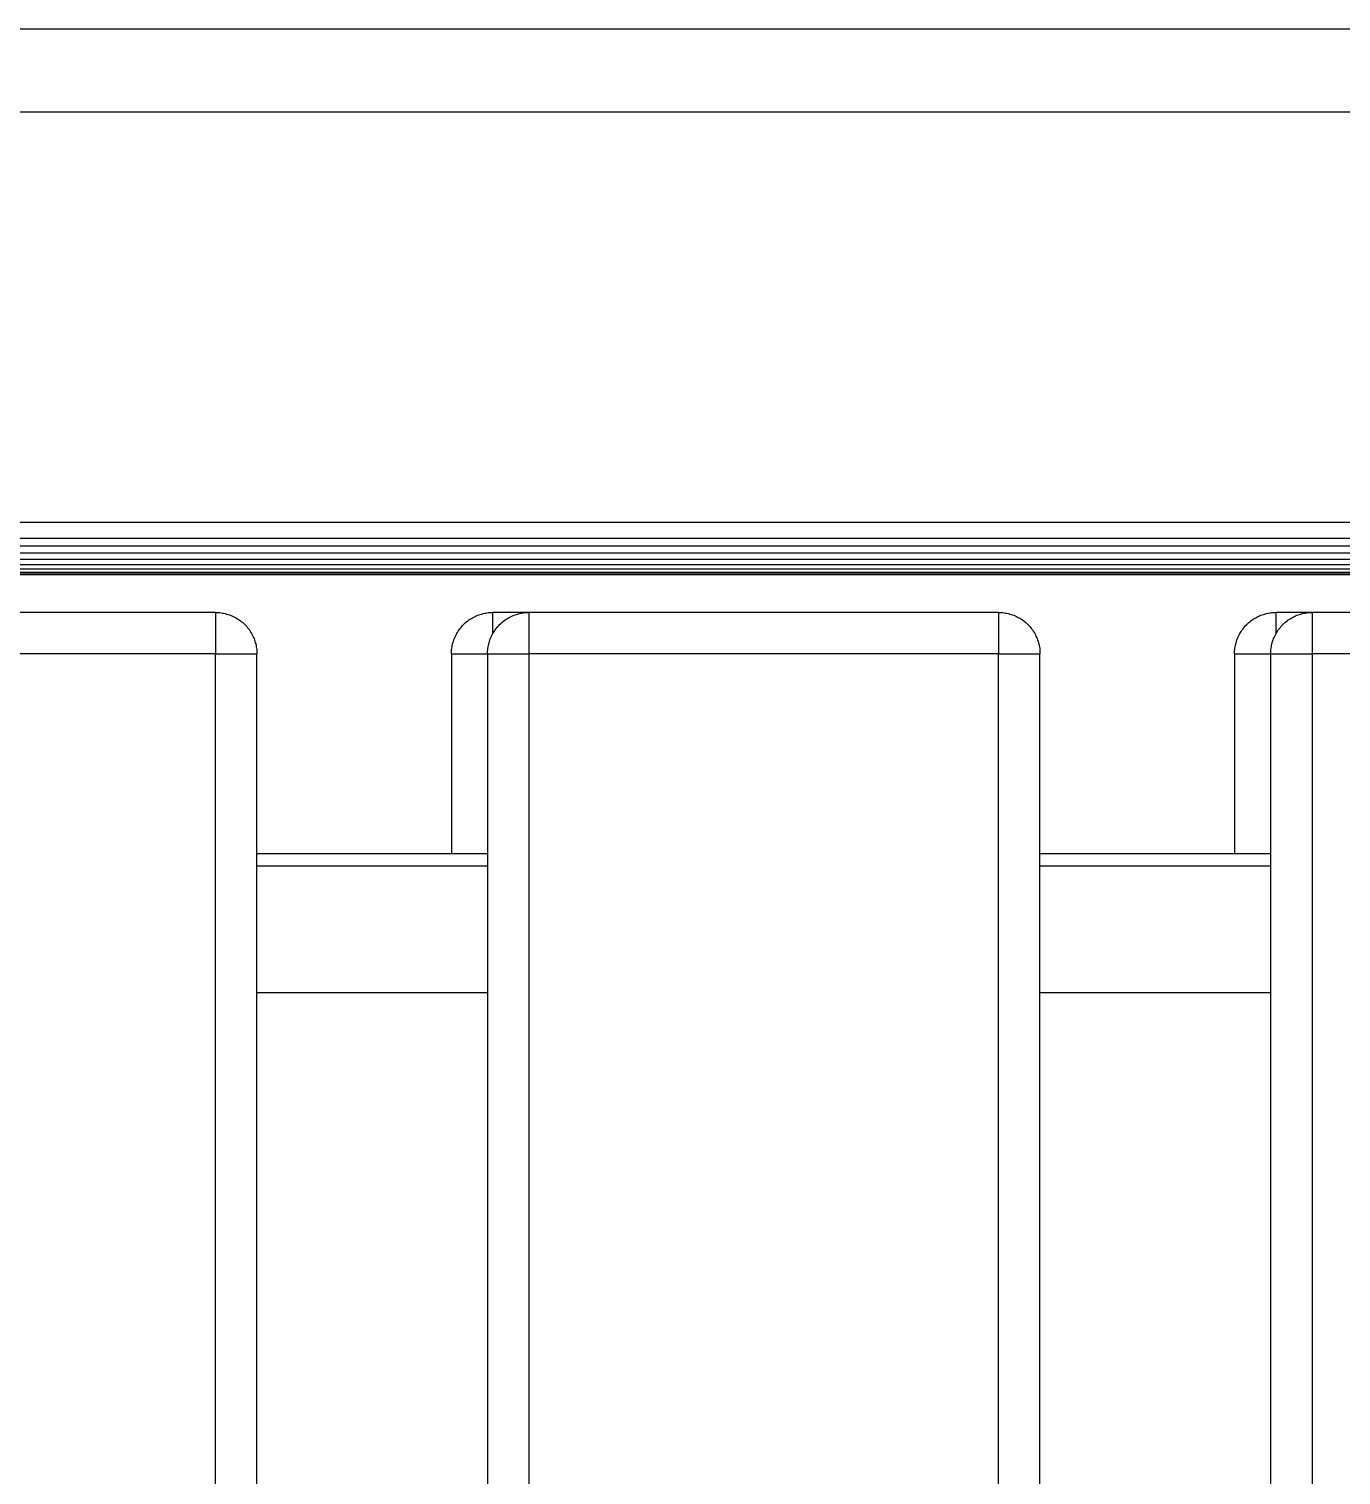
# Model space of a CAD drawing. Header units: millimetres. Extents: x -1283 to 2747, y -259 to 2557.
# Drawn here: x 909.4 to 1004.4, y 1996.2 to 2100.9 of the extents above; entities that cross this region are included whole.
import ezdxf

# ---------------------------------------------------------------- set-up
doc = ezdxf.new("R2010")
doc.units = ezdxf.units.MM
doc.header["$MEASUREMENT"] = 0
doc.layers.add('Utwórz2D linie widoczne', color=7, linetype='Continuous', true_color=0x000000)

msp = doc.modelspace()

# ---------------------------------------------------------------- linework, layer by layer
at = {"layer": 'Utwórz2D linie widoczne'}
for p, q in [((757.66, 2100.89), (1061.65, 2100.89)), ((719.65, 2094.89), (1099.65, 2094.89)), ((719.65, 2065.18), (1099.65, 2065.18)), ((719.85, 2064.01), (1099.45, 2064.01)), ((720.05, 2063.46), (1099.15, 2063.46)), ((758.01, 2062.95), (1098.85, 2062.95)), ((758.15, 2062.11), (1098.05, 2062.11)), ((758.55, 2062.5), (1098.45, 2062.5)), ((759.45, 2061.8), (1097.55, 2061.8)), ((759.45, 2061.57), (1096.95, 2061.57)), ((759.45, 2061.43), (1096.45, 2061.43)), ((759.45, 2061.38), (1062.15, 2061.38)), ((922.95, 2058.65), (888.95, 2058.65)), ((922.95, 2058.65), (923.06, 2058.64)), ((922.95, 2058.65), (922.95, 2055.65)), ((923.06, 2058.64), (923.16, 2058.64)), ((923.16, 2058.64), (923.26, 2058.63)), ((923.26, 2058.63), (923.36, 2058.62)), ((923.36, 2058.62), (923.46, 2058.6)), ((923.46, 2058.6), (923.56, 2058.58)), ((923.56, 2058.58), (923.66, 2058.56)), ((923.66, 2058.56), (923.76, 2058.53)), ((923.76, 2058.53), (923.86, 2058.5)), ((923.86, 2058.5), (923.96, 2058.47)), ((923.96, 2058.47), (924.05, 2058.44)), ((924.05, 2058.44), (924.15, 2058.4)), ((941.84, 2058.4), (941.94, 2058.44)), ((941.94, 2058.44), (942.03, 2058.47)), ((942.03, 2058.47), (942.13, 2058.5)), ((942.13, 2058.5), (942.23, 2058.53)), ((942.23, 2058.53), (942.33, 2058.56)), ((942.33, 2058.56), (942.43, 2058.58)), ((942.43, 2058.58), (942.53, 2058.6)), ((942.53, 2058.6), (942.63, 2058.62)), ((942.63, 2058.62), (942.73, 2058.63)), ((942.73, 2058.63), (942.83, 2058.64)), ((942.83, 2058.64), (942.93, 2058.64)), ((942.93, 2058.64), (943.04, 2058.65)), ((945.65, 2058.65), (943.04, 2058.65)), ((943.04, 2057.11), (943.04, 2058.65)), ((944.46, 2058.4), (944.55, 2058.44)), ((944.55, 2058.44), (944.65, 2058.47)), ((944.65, 2058.47), (944.75, 2058.5)), ((944.75, 2058.5), (944.84, 2058.53)), ((944.84, 2058.53), (944.94, 2058.56)), ((944.94, 2058.56), (945.04, 2058.58)), ((945.04, 2058.58), (945.14, 2058.6)), ((945.14, 2058.6), (945.25, 2058.62)), ((945.25, 2058.62), (945.35, 2058.63)), ((945.35, 2058.63), (945.45, 2058.64)), ((945.45, 2058.64), (945.55, 2058.64)), ((945.55, 2058.64), (945.65, 2058.65)), ((979.65, 2058.65), (945.65, 2058.65)), ((945.65, 2058.65), (945.65, 2055.65)), ((979.65, 2058.65), (979.76, 2058.64)), ((979.65, 2058.65), (979.65, 2055.65)), ((979.76, 2058.64), (979.86, 2058.64)), ((979.86, 2058.64), (979.96, 2058.63)), ((979.96, 2058.63), (980.06, 2058.62)), ((980.06, 2058.62), (980.16, 2058.6)), ((980.16, 2058.6), (980.26, 2058.58)), ((980.26, 2058.58), (980.36, 2058.56)), ((980.36, 2058.56), (980.46, 2058.53)), ((980.46, 2058.53), (980.56, 2058.5)), ((980.56, 2058.5), (980.66, 2058.47)), ((980.66, 2058.47), (980.75, 2058.44)), ((980.75, 2058.44), (980.85, 2058.4)), ((998.54, 2058.4), (998.64, 2058.44)), ((998.64, 2058.44), (998.73, 2058.47)), ((998.73, 2058.47), (998.83, 2058.5)), ((998.83, 2058.5), (998.93, 2058.53)), ((998.93, 2058.53), (999.03, 2058.56)), ((999.03, 2058.56), (999.13, 2058.58)), ((999.13, 2058.58), (999.23, 2058.6)), ((999.23, 2058.6), (999.33, 2058.62)), ((999.33, 2058.62), (999.43, 2058.63)), ((999.43, 2058.63), (999.53, 2058.64)), ((999.53, 2058.64), (999.63, 2058.64)), ((999.63, 2058.64), (999.74, 2058.65)), ((1002.35, 2058.65), (999.74, 2058.65)), ((999.74, 2057.11), (999.74, 2058.65)), ((1001.16, 2058.4), (1001.25, 2058.44)), ((1001.25, 2058.44), (1001.35, 2058.47)), ((1001.35, 2058.47), (1001.45, 2058.5)), ((1001.45, 2058.5), (1001.54, 2058.53)), ((1001.54, 2058.53), (1001.64, 2058.56)), ((1001.64, 2058.56), (1001.74, 2058.58)), ((1001.74, 2058.58), (1001.84, 2058.6)), ((1001.84, 2058.6), (1001.95, 2058.62)), ((1001.95, 2058.62), (1002.05, 2058.63)), ((1002.05, 2058.63), (1002.15, 2058.64)), ((1002.15, 2058.64), (1002.25, 2058.64)), ((1002.25, 2058.64), (1002.35, 2058.65)), ((1036.35, 2058.65), (1002.35, 2058.65)), ((1002.35, 2058.65), (1002.35, 2055.65)), ((924.15, 2058.4), (924.24, 2058.35)), ((924.24, 2058.35), (924.33, 2058.31)), ((924.33, 2058.31), (924.42, 2058.26)), ((924.42, 2058.26), (924.51, 2058.21)), ((924.51, 2058.21), (924.6, 2058.15)), ((924.6, 2058.15), (924.68, 2058.1)), ((924.68, 2058.1), (924.77, 2058.04)), ((924.77, 2058.04), (924.85, 2057.97)), ((924.85, 2057.97), (924.93, 2057.91)), ((924.93, 2057.91), (925, 2057.84)), ((925, 2057.84), (925.08, 2057.77)), ((925.08, 2057.77), (925.15, 2057.69)), ((925.15, 2057.69), (925.22, 2057.62)), ((925.22, 2057.62), (925.28, 2057.54)), ((925.28, 2057.54), (925.34, 2057.46)), ((925.34, 2057.46), (925.41, 2057.38)), ((925.41, 2057.38), (925.46, 2057.29)), ((940.53, 2057.29), (940.59, 2057.38)), ((940.59, 2057.38), (940.65, 2057.46)), ((940.65, 2057.46), (940.71, 2057.54)), ((940.71, 2057.54), (940.78, 2057.62)), ((940.78, 2057.62), (940.84, 2057.69)), ((940.84, 2057.69), (940.92, 2057.77)), ((940.92, 2057.77), (940.99, 2057.84)), ((940.99, 2057.84), (941.06, 2057.91)), ((941.06, 2057.91), (941.14, 2057.97)), ((941.14, 2057.97), (941.22, 2058.04)), ((941.22, 2058.04), (941.31, 2058.1)), ((941.31, 2058.1), (941.39, 2058.15)), ((941.39, 2058.15), (941.48, 2058.21)), ((941.48, 2058.21), (941.57, 2058.26)), ((941.57, 2058.26), (941.66, 2058.31)), ((941.66, 2058.31), (941.75, 2058.35)), ((941.75, 2058.35), (941.84, 2058.4)), ((943.15, 2057.29), (943.2, 2057.38)), ((943.2, 2057.38), (943.26, 2057.46)), ((943.26, 2057.46), (943.33, 2057.54)), ((943.33, 2057.54), (943.39, 2057.62)), ((943.39, 2057.62), (943.46, 2057.69)), ((943.46, 2057.69), (943.53, 2057.77)), ((943.53, 2057.77), (943.61, 2057.84)), ((943.61, 2057.84), (943.68, 2057.91)), ((943.68, 2057.91), (943.76, 2057.97)), ((943.76, 2057.97), (943.84, 2058.04)), ((943.84, 2058.04), (943.92, 2058.1)), ((943.92, 2058.1), (944.01, 2058.15)), ((944.01, 2058.15), (944.1, 2058.21)), ((944.1, 2058.21), (944.18, 2058.26)), ((944.18, 2058.26), (944.27, 2058.31)), ((944.27, 2058.31), (944.37, 2058.35)), ((944.37, 2058.35), (944.46, 2058.4)), ((980.85, 2058.4), (980.94, 2058.35)), ((980.94, 2058.35), (981.03, 2058.31)), ((981.03, 2058.31), (981.12, 2058.26)), ((981.12, 2058.26), (981.21, 2058.21)), ((981.21, 2058.21), (981.3, 2058.15)), ((981.3, 2058.15), (981.38, 2058.1)), ((981.38, 2058.1), (981.47, 2058.04)), ((981.47, 2058.04), (981.55, 2057.97)), ((981.55, 2057.97), (981.63, 2057.91)), ((981.63, 2057.91), (981.7, 2057.84)), ((981.7, 2057.84), (981.78, 2057.77)), ((981.78, 2057.77), (981.85, 2057.69)), ((981.85, 2057.69), (981.92, 2057.62)), ((981.92, 2057.62), (981.98, 2057.54)), ((981.98, 2057.54), (982.04, 2057.46)), ((982.04, 2057.46), (982.11, 2057.38)), ((982.11, 2057.38), (982.16, 2057.29)), ((997.23, 2057.29), (997.29, 2057.38)), ((997.29, 2057.38), (997.35, 2057.46)), ((997.35, 2057.46), (997.41, 2057.54)), ((997.41, 2057.54), (997.48, 2057.62)), ((997.48, 2057.62), (997.54, 2057.69)), ((997.54, 2057.69), (997.62, 2057.77)), ((997.62, 2057.77), (997.69, 2057.84)), ((997.69, 2057.84), (997.76, 2057.91)), ((997.76, 2057.91), (997.84, 2057.97)), ((997.84, 2057.97), (997.92, 2058.04)), ((997.92, 2058.04), (998.01, 2058.1)), ((998.01, 2058.1), (998.09, 2058.15)), ((998.09, 2058.15), (998.18, 2058.21)), ((998.18, 2058.21), (998.27, 2058.26)), ((998.27, 2058.26), (998.36, 2058.31)), ((998.36, 2058.31), (998.45, 2058.35)), ((998.45, 2058.35), (998.54, 2058.4)), ((999.85, 2057.29), (999.9, 2057.38)), ((999.9, 2057.38), (999.96, 2057.46)), ((999.96, 2057.46), (1000.03, 2057.54)), ((1000.03, 2057.54), (1000.09, 2057.62)), ((1000.09, 2057.62), (1000.16, 2057.69)), ((1000.16, 2057.69), (1000.23, 2057.77)), ((1000.23, 2057.77), (1000.31, 2057.84)), ((1000.31, 2057.84), (1000.38, 2057.91)), ((1000.38, 2057.91), (1000.46, 2057.97)), ((1000.46, 2057.97), (1000.54, 2058.04)), ((1000.54, 2058.04), (1000.62, 2058.1)), ((1000.62, 2058.1), (1000.71, 2058.15)), ((1000.71, 2058.15), (1000.8, 2058.21)), ((1000.8, 2058.21), (1000.88, 2058.26)), ((1000.88, 2058.26), (1000.97, 2058.31)), ((1000.97, 2058.31), (1001.07, 2058.35)), ((1001.07, 2058.35), (1001.16, 2058.4)), ((925.46, 2057.29), (925.52, 2057.2)), ((925.52, 2057.2), (925.57, 2057.12)), ((925.57, 2057.12), (925.62, 2057.03)), ((925.62, 2057.03), (925.66, 2056.93)), ((925.66, 2056.93), (925.71, 2056.84)), ((925.71, 2056.84), (925.75, 2056.75)), ((925.75, 2056.75), (925.78, 2056.65)), ((925.78, 2056.65), (925.81, 2056.55)), ((925.81, 2056.55), (925.84, 2056.45)), ((925.84, 2056.45), (925.87, 2056.36)), ((925.87, 2056.36), (925.89, 2056.26)), ((940.1, 2056.26), (940.12, 2056.36)), ((940.12, 2056.36), (940.15, 2056.45)), ((940.15, 2056.45), (940.18, 2056.55)), ((940.18, 2056.55), (940.21, 2056.65)), ((940.21, 2056.65), (940.25, 2056.75)), ((940.25, 2056.75), (940.28, 2056.84)), ((940.28, 2056.84), (940.33, 2056.93)), ((940.33, 2056.93), (940.37, 2057.03)), ((940.37, 2057.03), (940.42, 2057.12)), ((940.42, 2057.12), (940.47, 2057.2)), ((940.47, 2057.2), (940.53, 2057.29)), ((942.72, 2056.26), (942.74, 2056.36)), ((942.74, 2056.36), (942.77, 2056.45)), ((942.77, 2056.45), (942.79, 2056.55)), ((942.79, 2056.55), (942.83, 2056.65)), ((942.83, 2056.65), (942.86, 2056.75)), ((942.86, 2056.75), (942.9, 2056.84)), ((942.9, 2056.84), (942.95, 2056.93)), ((942.95, 2056.93), (942.99, 2057.03)), ((942.99, 2057.03), (943.04, 2057.12)), ((943.04, 2057.12), (943.09, 2057.2)), ((943.09, 2057.2), (943.15, 2057.29)), ((982.16, 2057.29), (982.22, 2057.2)), ((982.22, 2057.2), (982.27, 2057.12)), ((982.27, 2057.12), (982.32, 2057.03)), ((982.32, 2057.03), (982.36, 2056.93)), ((982.36, 2056.93), (982.41, 2056.84)), ((982.41, 2056.84), (982.45, 2056.75)), ((982.45, 2056.75), (982.48, 2056.65)), ((982.48, 2056.65), (982.51, 2056.55)), ((982.51, 2056.55), (982.54, 2056.45)), ((982.54, 2056.45), (982.57, 2056.36)), ((982.57, 2056.36), (982.59, 2056.26)), ((996.8, 2056.26), (996.82, 2056.36)), ((996.82, 2056.36), (996.85, 2056.45)), ((996.85, 2056.45), (996.88, 2056.55)), ((996.88, 2056.55), (996.91, 2056.65)), ((996.91, 2056.65), (996.95, 2056.75)), ((996.95, 2056.75), (996.98, 2056.84)), ((996.98, 2056.84), (997.03, 2056.93)), ((997.03, 2056.93), (997.07, 2057.03)), ((997.07, 2057.03), (997.12, 2057.12)), ((997.12, 2057.12), (997.17, 2057.2)), ((997.17, 2057.2), (997.23, 2057.29)), ((999.42, 2056.26), (999.44, 2056.36)), ((999.44, 2056.36), (999.47, 2056.45)), ((999.47, 2056.45), (999.49, 2056.55)), ((999.49, 2056.55), (999.53, 2056.65)), ((999.53, 2056.65), (999.56, 2056.75)), ((999.56, 2056.75), (999.6, 2056.84)), ((999.6, 2056.84), (999.65, 2056.93)), ((999.65, 2056.93), (999.69, 2057.03)), ((999.69, 2057.03), (999.74, 2057.12)), ((999.74, 2057.12), (999.79, 2057.2)), ((999.79, 2057.2), (999.85, 2057.29)), ((922.95, 2055.65), (888.95, 2055.65)), ((922.95, 1346.65), (922.95, 2055.65)), ((922.95, 2055.65), (925.95, 2055.65)), ((925.89, 2056.26), (925.91, 2056.16)), ((925.91, 2056.16), (925.93, 2056.05)), ((925.93, 2056.05), (925.94, 2055.95)), ((925.94, 2055.95), (925.95, 2055.85)), ((925.95, 2055.85), (925.95, 2055.75)), ((925.95, 2055.75), (925.95, 2055.65)), ((925.95, 1346.65), (925.95, 2055.65)), ((940.04, 2055.85), (940.05, 2055.95)), ((940.04, 2055.75), (940.04, 2055.85)), ((940.04, 2055.65), (940.04, 2055.75)), ((940.04, 2055.65), (940.04, 2041.18)), ((940.04, 2055.65), (942.65, 2055.65)), ((940.05, 2055.95), (940.06, 2056.05)), ((940.06, 2056.05), (940.08, 2056.16)), ((940.08, 2056.16), (940.1, 2056.26)), ((942.65, 2055.65), (942.66, 2055.75)), ((942.65, 2055.65), (942.65, 1346.65)), ((942.65, 2055.65), (945.65, 2055.65)), ((942.66, 2055.85), (942.67, 2055.95)), ((942.66, 2055.75), (942.66, 2055.85)), ((942.67, 2055.95), (942.68, 2056.05)), ((942.68, 2056.05), (942.7, 2056.16)), ((942.7, 2056.16), (942.72, 2056.26)), ((979.65, 2055.65), (945.65, 2055.65)), ((945.65, 2055.65), (945.65, 1346.65)), ((979.65, 1346.65), (979.65, 2055.65)), ((979.65, 2055.65), (982.65, 2055.65)), ((982.59, 2056.26), (982.61, 2056.16)), ((982.61, 2056.16), (982.63, 2056.05)), ((982.63, 2056.05), (982.64, 2055.95)), ((982.64, 2055.95), (982.65, 2055.85)), ((982.65, 2055.85), (982.65, 2055.75)), ((982.65, 2055.75), (982.65, 2055.65)), ((982.65, 1346.65), (982.65, 2055.65)), ((996.74, 2055.85), (996.75, 2055.95)), ((996.74, 2055.75), (996.74, 2055.85)), ((996.74, 2055.65), (996.74, 2055.75)), ((996.74, 2055.65), (996.74, 2041.18)), ((996.74, 2055.65), (999.35, 2055.65)), ((996.75, 2055.95), (996.76, 2056.05)), ((996.76, 2056.05), (996.78, 2056.16)), ((996.78, 2056.16), (996.8, 2056.26)), ((999.35, 2055.65), (999.36, 2055.75)), ((999.35, 2055.65), (999.35, 1346.65)), ((999.35, 2055.65), (1002.35, 2055.65)), ((999.36, 2055.85), (999.37, 2055.95)), ((999.36, 2055.75), (999.36, 2055.85)), ((999.37, 2055.95), (999.38, 2056.05)), ((999.38, 2056.05), (999.4, 2056.16)), ((999.4, 2056.16), (999.42, 2056.26)), ((1036.35, 2055.65), (1002.35, 2055.65)), ((1002.35, 2055.65), (1002.35, 1346.65)), ((925.95, 2041.18), (942.65, 2041.18)), ((982.65, 2041.18), (999.35, 2041.18)), ((942.65, 2040.27), (925.95, 2040.27)), ((999.35, 2040.27), (982.65, 2040.27)), ((925.95, 2031.14), (942.65, 2031.14)), ((982.65, 2031.14), (999.35, 2031.14))]:
    msp.add_line(p, q, dxfattribs=at)

doc.saveas('drawing.dxf')
